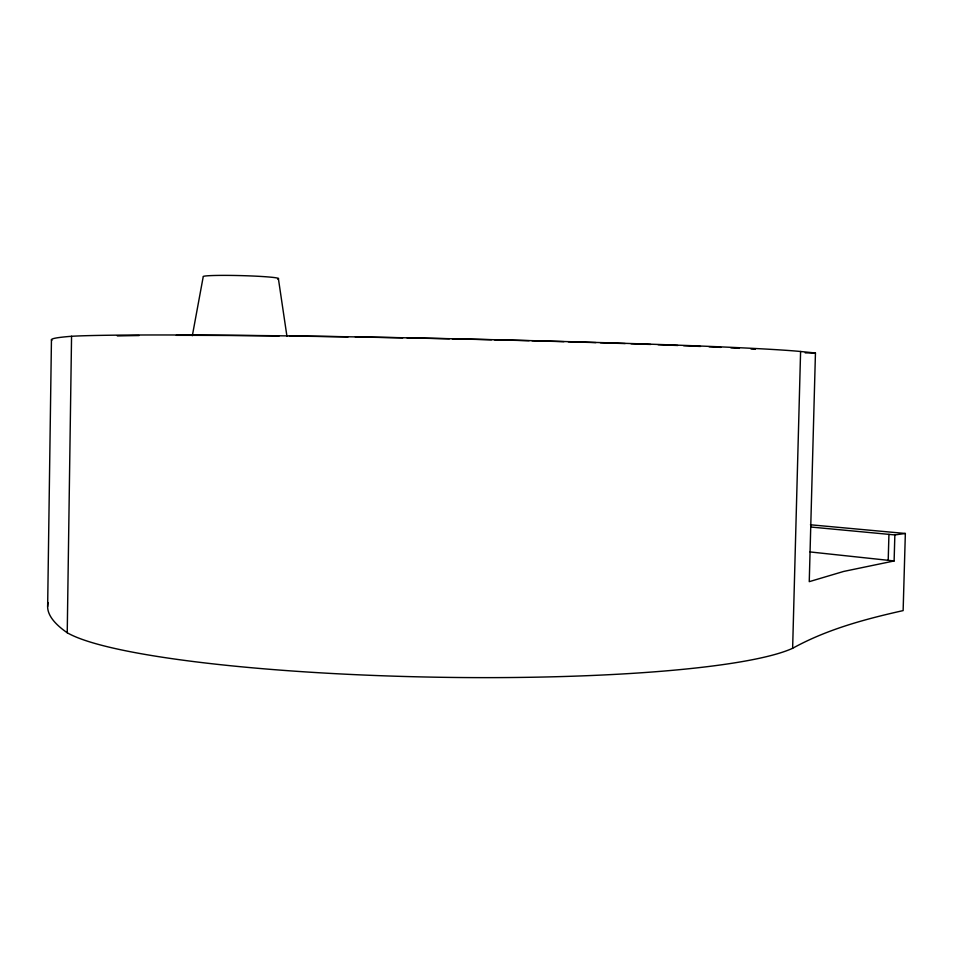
<?xml version="1.0" encoding="UTF-8"?>
<svg xmlns="http://www.w3.org/2000/svg" width="953" height="953" viewBox="0 0 953 953"><rect width="100%" height="100%" fill="white"/><g stroke="black" fill="none" stroke-linecap="round" stroke-linejoin="round"><path stroke-width="1.43" d="M47.65 606.465L51.45 339.709M67.234 632.756L71.558 336.278A375.911 7.219 1.2 0 1 433.091 338.351A375.911 7.219 1.2 0 1 800.591 351.49L815.446 353.003L809.252 581.664L843.655 571.443L894.117 560.96L894.855 534.931L905.35 533.477L903.134 610.599C865.145 619.105 826.906 629.325 792.634 648.29A374.124 48.377 1.1 0 1 426.098 677.011A374.124 48.377 1.1 0 1 67.234 632.756A1232.146 139.65 3.7 0 1 48.174 602.558M792.634 648.29L800.591 351.49M894.117 560.96L888.208 560.316L888.935 534.359L810.753 527.021M192.339 335.706L203.215 276.775A37.691 2.001 1.5 0 1 243.027 275.667A37.691 2.001 1.5 0 1 277.585 279.015M805.214 352.872L815.446 353.003M810.431 524.781L905.35 533.477M888.935 534.359L894.855 534.931M810.074 551.942L888.208 560.316M278.371 278.514L286.948 336.338M51.915 340.304A1238.686 20.883 0.8 0 1 71.558 336.278M117.338 335.933A346.237 6.742 1.2 0 1 139.126 335.551M176.317 335.325A346.237 6.742 1.2 0 1 279.146 335.933M289.426 336.052A346.237 6.742 1.2 0 1 348.048 336.862M355.362 336.981A346.237 6.742 1.2 0 1 402.726 337.827M407.086 337.91A346.237 6.742 1.2 0 1 449.399 338.78M452.33 338.839A346.237 6.742 1.2 0 1 491.51 339.744M494.381 339.816A346.237 6.742 1.2 0 1 529.118 340.697M532.024 340.769A346.237 6.742 1.2 0 1 563.914 341.662M568.262 341.782A346.237 6.742 1.2 0 1 595.911 342.615M600.39 342.758A346.237 6.742 1.2 0 1 625.192 343.568M631.017 343.759A346.237 6.742 1.2 0 1 650.685 344.45M658.094 344.724A346.237 6.742 1.2 0 1 677.821 345.486M683.611 345.725A346.237 6.742 1.2 0 1 700.479 346.439M709.115 346.821A346.237 6.742 1.2 0 1 720.849 347.38M730.891 347.881A346.237 6.742 1.2 0 1 739.433 348.345M751.024 349.036A346.237 6.742 1.2 0 1 755.395 349.322"/></g></svg>
